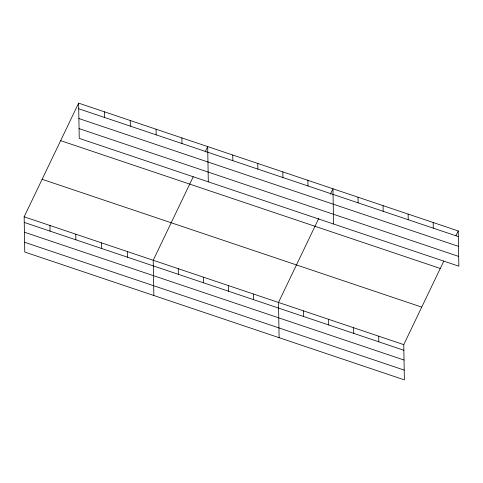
<?xml version="1.0" encoding="UTF-8"?>
<svg xmlns="http://www.w3.org/2000/svg" width="483" height="483" viewBox="0 0 483 483"><rect width="100%" height="100%" fill="white"/><g stroke="black" fill="none" stroke-linecap="round" stroke-linejoin="round"><path stroke-width="0.72" d="M443.792 261.098L403.764 344.627L404.38 379.867L24.766 252.048L24.15 216.801L78.62 103.133L458.234 230.952L458.85 266.199L79.236 138.373L78.62 103.133M193.248 176.736L153.22 260.265L153.835 295.505M205.124 151.952L207.69 146.591L208.306 181.837M318.84 218.244L278.492 302.443L279.108 337.689M330.396 194.13L332.962 188.775L333.578 224.015M455.988 235.644L458.234 230.952M78.723 108.772L458.331 236.592M78.892 118.54L458.506 246.36M79.067 128.605L458.681 256.425M60.647 140.644L440.261 268.463M42.124 179.29L421.737 307.116M24.15 216.801L403.764 344.627M24.247 222.44L403.86 350.26M24.422 232.208L404.03 360.034M24.597 242.279L404.205 370.099M433.179 222.518L433.281 228.157M408.129 214.084L408.226 219.717M383.073 205.643L383.17 211.282M378.708 336.186L378.805 341.825M358.018 197.209L358.114 202.848M353.653 327.752L353.749 333.391M328.597 319.317L328.7 324.956M307.906 180.334L308.009 185.973M303.547 310.877L303.644 316.516M282.851 171.9L282.953 177.539M257.801 163.465L257.898 169.104M253.436 294.008L253.533 299.647M232.746 155.025L232.842 160.664M228.381 285.574L228.477 291.207M203.325 277.133L203.428 282.772M181.88 137.903L181.976 143.536M178.275 268.699L178.372 274.338M156.063 129.209L156.16 134.848M130.247 120.515L130.35 126.154M127.403 251.571L127.506 257.21M104.437 111.827L104.533 117.46M101.593 242.877L101.69 248.516M75.777 234.189L75.873 239.828M49.966 225.495L50.063 231.134"/></g></svg>
